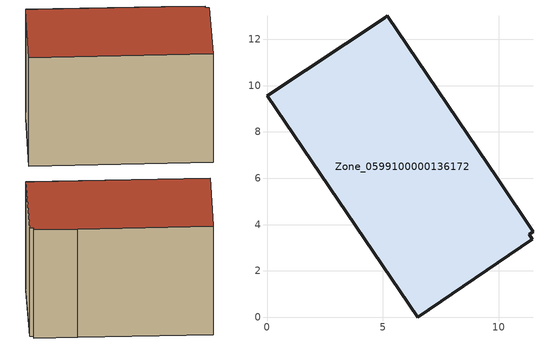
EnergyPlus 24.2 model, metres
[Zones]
Zone_0599100000136172
 floor ground (C_G): 9.95,5.98 11.48,3.7 11.33,3.59 11.45,3.37 6.51,0 0,9.55 5.05,12.91 5.19,13.01 z0
 wall outside (C_F): 11.48,3.7 9.95,5.98 5.19,13.01 5.05,12.91 0,9.55 6.51,0 11.45,3.37 11.33,3.59 11.48,3.7 z0:7.74
 roof outside (C_R): 9.95,5.98 5.19,13.01 5.05,12.91 0,9.55 6.51,0 11.45,3.37 11.33,3.59 11.48,3.7 z7.74
[BUILDING]
Pand.0599100000136172: North Axis=0; Terrain=City; Loads Convergence Tolerance Value=0.04; Temperature Convergence Tolerance Value=0.4; Solar Distribution=FullExterior; Maximum Number of Warmup Days=25; Minimum Number of Warmup Days=1
[Site:Location]
Rotterdam.The.Hague.AP_ZH_NLD Design_Conditions: Latitude=51.96; Longitude=4.45; Time Zone=1; Elevation=-4.5
[SITE:GROUNDTEMPERATURE:BUILDINGSURFACE]
18, 18, 18, 18, 18, 18, 18, 18, 18, 18, 18, 18
[MATERIAL] Thermal Absorptance=0.9; Solar Absorptance=0.7; Visible Absorptance=0.7
Name | Roughness | Thickness | Conductivity | Density | Specific Heat
G.TC.1965-1974 | MediumSmooth | 0.15 | 0.882353 | 540 | 1210
F.TC.1965-1974 | Rough | 0.3 | 0.697674 | 1920 | 840
R.TC.1965-1974 | MediumRough | 0.2 | 0.232558 | 1500 | 1000
[CONSTRUCTION]
C_G: G.TC.1965-1974
C_F: F.TC.1965-1974
C_R: R.TC.1965-1974
[ZONE]
Zone_0599100000136172: Type=1; Multiplier=1; Ceiling Height=Autocalculate; Volume=Autocalculate; Floor Area=autocalculate; Part of Total Floor Area=Yes
[ZONEINFILTRATION:DESIGNFLOWRATE]
Infil_Zone_0599100000136172: Zone or ZoneList or Space or SpaceList=Zone_0599100000136172; Schedule=AlwaysOn; Design Flow Rate Calculation Method=Flow/Area; Flow Rate per Floor Area=0.003; Constant Term Coefficient=1; Temperature Term Coefficient=0; Velocity Term Coefficient=0; Velocity Squared Term Coefficient=0
[HVACTEMPLATE:ZONE:IDEALLOADSAIRSYSTEM]
Zone_0599100000136172: Maximum Heating Supply Air Temperature=50; Minimum Cooling Supply Air Temperature=13; Maximum Heating Supply Air Humidity Ratio=0.0156; Minimum Cooling Supply Air Humidity Ratio=0.0077; Heating Limit=NoLimit; Cooling Limit=NoLimit; Dehumidification Control Type=ConstantSensibleHeatRatio; Cooling Sensible Heat Ratio=0.7; Dehumidification Setpoint=60; Humidification Control Type=None; Humidification Setpoint=30; Outdoor Air Method=None; Outdoor Air Flow Rate per Person=0.00944; Outdoor Air Flow Rate per Zone Floor Area=0; Outdoor Air Flow Rate per Zone=0; Demand Controlled Ventilation Type=None; Outdoor Air Economizer Type=NoEconomizer; Heat Recovery Type=None; Sensible Heat Recovery Effectiveness=0.7; Latent Heat Recovery Effectiveness=0.65
[ZONECONTROL:THERMOSTAT]
ThermostatControl_Zone_0599100000136172: Zone or ZoneList=Zone_0599100000136172; Control Type Schedule=DualSetpointControlType; Control 1=Thermostat_Zone_0599100000136172; Temperature Difference Between Cutout And Setpoint=0
[THERMOSTATSETPOINT:DUALSETPOINT]
Thermostat_Zone_0599100000136172: Heating Setpoint Temperature Schedule=HeatingSetpoint_Zone_0599100000136172; Cooling Setpoint Temperature Schedule=CoolingSetpoint_Zone_0599100000136172
[SCHEDULE:COMPACT]
HeatingSetpoint_Zone_0599100000136172: Through: 12/31, For: AllDays, Until: 24:00, 21
CoolingSetpoint_Zone_0599100000136172: Through: 12/31, For: AllDays, Until: 24:00, 24
DualSetpointControlType: Through: 12/31, For: AllDays, Until: 24:00, 4
AlwaysOn: Through: 12/31, For: AllDays, Until: 24:00, 1
